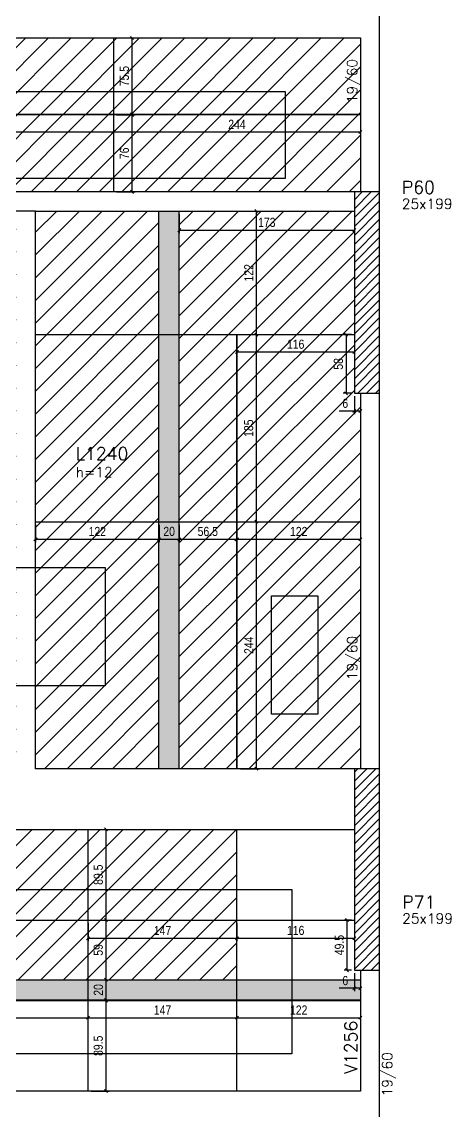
# Model space of a CAD drawing. Extents: x -3557 to 8661, y -614 to 3008.
# Drawn here: x 898 to 1322, y 101 to 1177 of the extents above; entities that cross this region are included whole.
import ezdxf

# ---------------------------------------------------------------- set-up
doc = ezdxf.new("R2010")
doc.units = 0
for name, color, linetype in [('242', 12, 'Continuous'), ('COTA', 241, 'Continuous'), ('F-LAJES-DIM', 2, 'Continuous'), ('F-LAJES-NOME', 4, 'Continuous'), ('F-PILARES-DIM', 172, 'Continuous'), ('F-PILARES-HACH', 174, 'Continuous'), ('F-PILARES-NOME', 170, 'Continuous'), ('F-PILARES-S', 170, 'Continuous'), ('F-VIGAS', 3, 'Continuous'), ('F-VIGAS-DIM', 2, 'Continuous'), ('F-VIGAS-NOME', 4, 'Continuous'), ('Painéis', 200, 'Continuous')]:
    doc.layers.add(name, color=color, linetype=linetype)
doc.layers.add('Hachura', color=251, linetype='Continuous', lineweight=9)
doc.styles.add('COTA TECNICA-50', font='techl___.ttf', dxfattribs={"height": 9})
doc.styles.add('MCP', font='romans.shx')
doc.dimstyles.new('COTA PAINEL-50', dxfattribs={"dimtxt": 9, "dimasz": 3, "dimexe": 3, "dimexo": 3, "dimgap": 3, "dimtad": 1, "dimdec": 1, "dimzin": 12, "dimdsep": 46, "dimtxsty": 'COTA TECNICA-50', "dimblk1": 'OBLIQUE', "dimblk2": 'OBLIQUE', "dimsah": 1, "dimcen": 0.9, "dimclrd": 4, "dimclre": 4, "dimclrt": 240, "dimadec": 1, "dimazin": 3, "dimtfac": 1, "dimtdec": 1, "dimtmove": 0, "dimatfit": 3, "dimfxl": 1, "dimtolj": 1, "dimtzin": 12, "dimarcsym": 0})
pattern_1 = [(45, (-2007.842, 515.9404), (-4.419417, 4.419417), [])]

# ---------------------------------------------------------------- blocks, each defined once
blk = doc.blocks.new('_Oblique')
at = {"color": 0, "linetype": 'ByBlock', "lineweight": -2}
blk.add_line((-0.5, -0.5), (0.5, 0.5), dxfattribs=at)
blk = doc.blocks.new('*D182')
at = {"layer": 'COTA', "color": 4, "lineweight": -2, "transparency": 16777216}
for p, q in [((744.7, 1082.4), (744.7, 1065.5)), ((988.7, 1082.4), (988.7, 1065.5)), ((744.7, 1068.5), (988.7, 1068.5))]:
    blk.add_line(p, q, dxfattribs=at)
at = {"layer": 'Defpoints', "color": 0, "transparency": 16777216}
for p in [(744.7, 1085.4), (988.7, 1085.4), (988.7, 1068.5)]:
    blk.add_point(p, dxfattribs=at)
at = {"layer": 'COTA', "color": 4, "lineweight": -2, "transparency": 16777216, "xscale": 3, "yscale": 3, "zscale": 3, "rotation": 180}
blk.add_blockref('_Oblique', (744.7, 1068.5), dxfattribs=at)
at = {"layer": 'COTA', "color": 4, "lineweight": -2, "transparency": 16777216, "xscale": 3, "yscale": 3, "zscale": 3}
blk.add_blockref('_Oblique', (988.7, 1068.5), dxfattribs=at)
at = {"layer": 'COTA', "color": 240, "transparency": 16777216, "insert": (866.7, 1076.1), "char_height": 9, "attachment_point": 5, "style": 'COTA TECNICA-50'}
blk.add_mtext('\\A1;244', dxfattribs=at)
blk = doc.blocks.new('*D183')
at = {"layer": 'COTA', "color": 4, "lineweight": -2, "transparency": 16777216}
for p, q in [((988.7, 1082.4), (988.7, 1065.5)), ((1232.7, 1082.4), (1232.7, 1065.5)), ((988.7, 1068.5), (1232.7, 1068.5))]:
    blk.add_line(p, q, dxfattribs=at)
at = {"layer": 'Defpoints', "color": 0, "transparency": 16777216}
for p in [(988.7, 1085.4), (1232.7, 1085.4), (1232.7, 1068.5)]:
    blk.add_point(p, dxfattribs=at)
at = {"layer": 'COTA', "color": 4, "lineweight": -2, "transparency": 16777216, "xscale": 3, "yscale": 3, "zscale": 3, "rotation": 180}
blk.add_blockref('_Oblique', (988.7, 1068.5), dxfattribs=at)
at = {"layer": 'COTA', "color": 4, "lineweight": -2, "transparency": 16777216, "xscale": 3, "yscale": 3, "zscale": 3}
blk.add_blockref('_Oblique', (1232.7, 1068.5), dxfattribs=at)
at = {"layer": 'COTA', "color": 240, "transparency": 16777216, "insert": (1110.7, 1076.1), "char_height": 9, "attachment_point": 5, "style": 'COTA TECNICA-50'}
blk.add_mtext('\\A1;244', dxfattribs=at)
blk = doc.blocks.new('*D184')
at = {"layer": 'COTA', "color": 4, "lineweight": -2, "transparency": 16777216}
for p, q in [((991.7, 1085.4), (1010.1, 1085.4)), ((1007.1, 1009.4), (1007.1, 1085.4)), ((991.7, 1009.4), (1010.1, 1009.4))]:
    blk.add_line(p, q, dxfattribs=at)
at = {"layer": 'Defpoints', "color": 0, "transparency": 16777216}
for p in [(988.7, 1085.4), (1007.1, 1085.4), (988.7, 1009.4)]:
    blk.add_point(p, dxfattribs=at)
at = {"layer": 'COTA', "color": 4, "lineweight": -2, "transparency": 16777216, "xscale": 3, "yscale": 3, "zscale": 3}
for p, rotation in [((1007.1, 1085.4), 90), ((1007.1, 1009.4), 270)]:
    blk.add_blockref('_Oblique', p, dxfattribs=dict(at, rotation=rotation))
at = {"layer": 'COTA', "color": 240, "transparency": 16777216, "insert": (999.5, 1047.4), "char_height": 9, "attachment_point": 5, "rotation": 90, "style": 'COTA TECNICA-50'}
blk.add_mtext('\\A1;76', dxfattribs=at)
blk = doc.blocks.new('*D185')
at = {"layer": 'COTA', "color": 4, "lineweight": -2, "transparency": 16777216}
for p, q in [((991.7, 1161.4), (1010.1, 1161.4)), ((1007.1, 1085.9), (1007.1, 1161.4)), ((991.7, 1085.9), (1010.1, 1085.9))]:
    blk.add_line(p, q, dxfattribs=at)
at = {"layer": 'Defpoints', "color": 0, "transparency": 16777216}
for p in [(988.7, 1161.4), (1007.1, 1161.4), (988.7, 1085.9)]:
    blk.add_point(p, dxfattribs=at)
at = {"layer": 'COTA', "color": 4, "lineweight": -2, "transparency": 16777216, "xscale": 3, "yscale": 3, "zscale": 3}
for p, rotation in [((1007.1, 1161.4), 90), ((1007.1, 1085.9), 270)]:
    blk.add_blockref('_Oblique', p, dxfattribs=dict(at, rotation=rotation))
at = {"layer": 'COTA', "color": 240, "transparency": 16777216, "insert": (999.5, 1123.7), "char_height": 9, "attachment_point": 5, "rotation": 90, "style": 'COTA TECNICA-50'}
blk.add_mtext('\\A1;75.5', dxfattribs=at)
blk = doc.blocks.new('*D211')
at = {"layer": 'COTA', "color": 4, "lineweight": -2, "transparency": 16777216}
for p, q in [((911.7, 680.4), (911.7, 663.2)), ((1033.7, 680.4), (1033.7, 663.2)), ((911.7, 666.2), (1033.7, 666.2))]:
    blk.add_line(p, q, dxfattribs=at)
at = {"layer": 'Defpoints', "color": 0, "transparency": 16777216}
for p in [(911.7, 683.4), (1033.7, 683.4), (1033.7, 666.2)]:
    blk.add_point(p, dxfattribs=at)
at = {"layer": 'COTA', "color": 4, "lineweight": -2, "transparency": 16777216, "xscale": 3, "yscale": 3, "zscale": 3, "rotation": 180}
blk.add_blockref('_Oblique', (911.7, 666.2), dxfattribs=at)
at = {"layer": 'COTA', "color": 4, "lineweight": -2, "transparency": 16777216, "xscale": 3, "yscale": 3, "zscale": 3}
blk.add_blockref('_Oblique', (1033.7, 666.2), dxfattribs=at)
at = {"layer": 'COTA', "color": 240, "transparency": 16777216, "insert": (972.7, 673.8), "char_height": 9, "attachment_point": 5, "style": 'COTA TECNICA-50'}
blk.add_mtext('\\A1;122', dxfattribs=at)
blk = doc.blocks.new('*D212')
at = {"layer": 'COTA', "color": 4, "lineweight": -2, "transparency": 16777216}
for p, q in [((1053.7, 680.4), (1053.7, 663.2)), ((1110.2, 680.4), (1110.2, 663.2)), ((1053.7, 666.2), (1110.2, 666.2))]:
    blk.add_line(p, q, dxfattribs=at)
at = {"layer": 'Defpoints', "color": 0, "transparency": 16777216}
for p in [(1053.7, 683.4), (1110.2, 683.4), (1110.2, 666.2)]:
    blk.add_point(p, dxfattribs=at)
at = {"layer": 'COTA', "color": 4, "lineweight": -2, "transparency": 16777216, "xscale": 3, "yscale": 3, "zscale": 3, "rotation": 180}
blk.add_blockref('_Oblique', (1053.7, 666.2), dxfattribs=at)
at = {"layer": 'COTA', "color": 4, "lineweight": -2, "transparency": 16777216, "xscale": 3, "yscale": 3, "zscale": 3}
blk.add_blockref('_Oblique', (1110.2, 666.2), dxfattribs=at)
at = {"layer": 'COTA', "color": 240, "transparency": 16777216, "insert": (1081.9, 673.8), "char_height": 9, "attachment_point": 5, "style": 'COTA TECNICA-50'}
blk.add_mtext('\\A1;56.5', dxfattribs=at)
blk = doc.blocks.new('*D213')
at = {"layer": 'COTA', "color": 4, "lineweight": -2, "transparency": 16777216}
for p, q in [((1110.7, 865.4), (1110.7, 848.2)), ((1226.7, 865.4), (1226.7, 848.2)), ((1110.7, 851.2), (1226.7, 851.2))]:
    blk.add_line(p, q, dxfattribs=at)
at = {"layer": 'Defpoints', "color": 0, "transparency": 16777216}
for p in [(1110.7, 868.4), (1226.7, 868.4), (1226.7, 851.2)]:
    blk.add_point(p, dxfattribs=at)
at = {"layer": 'COTA', "color": 4, "lineweight": -2, "transparency": 16777216, "xscale": 3, "yscale": 3, "zscale": 3, "rotation": 180}
blk.add_blockref('_Oblique', (1110.7, 851.2), dxfattribs=at)
at = {"layer": 'COTA', "color": 4, "lineweight": -2, "transparency": 16777216, "xscale": 3, "yscale": 3, "zscale": 3}
blk.add_blockref('_Oblique', (1226.7, 851.2), dxfattribs=at)
at = {"layer": 'COTA', "color": 240, "transparency": 16777216, "insert": (1168.7, 858.8), "char_height": 9, "attachment_point": 5, "style": 'COTA TECNICA-50'}
blk.add_mtext('\\A1;116', dxfattribs=at)
blk = doc.blocks.new('*D214')
at = {"layer": 'COTA', "color": 4, "lineweight": -2, "transparency": 16777216}
for p, q in [((1033.7, 680.4), (1033.7, 663.2)), ((1053.7, 680.4), (1053.7, 663.2)), ((1033.7, 666.2), (1053.7, 666.2))]:
    blk.add_line(p, q, dxfattribs=at)
at = {"layer": 'Defpoints', "color": 0, "transparency": 16777216}
for p in [(1033.7, 683.4), (1053.7, 683.4), (1053.7, 666.2)]:
    blk.add_point(p, dxfattribs=at)
at = {"layer": 'COTA', "color": 4, "lineweight": -2, "transparency": 16777216, "xscale": 3, "yscale": 3, "zscale": 3, "rotation": 180}
blk.add_blockref('_Oblique', (1033.7, 666.2), dxfattribs=at)
at = {"layer": 'COTA', "color": 4, "lineweight": -2, "transparency": 16777216, "xscale": 3, "yscale": 3, "zscale": 3}
blk.add_blockref('_Oblique', (1053.7, 666.2), dxfattribs=at)
at = {"layer": 'COTA', "color": 240, "transparency": 16777216, "insert": (1043.7, 673.8), "char_height": 9, "attachment_point": 5, "style": 'COTA TECNICA-50'}
blk.add_mtext('\\A1;20', dxfattribs=at)
blk = doc.blocks.new('*D215')
at = {"layer": 'COTA', "color": 4, "lineweight": -2, "transparency": 16777216}
for p, q in [((1053.7, 987.4), (1053.7, 968.5)), ((1226.7, 987.4), (1226.7, 968.5)), ((1053.7, 971.5), (1226.7, 971.5))]:
    blk.add_line(p, q, dxfattribs=at)
at = {"layer": 'Defpoints', "color": 0, "transparency": 16777216}
for p in [(1053.7, 990.4), (1226.7, 990.4), (1226.7, 971.5)]:
    blk.add_point(p, dxfattribs=at)
at = {"layer": 'COTA', "color": 4, "lineweight": -2, "transparency": 16777216, "xscale": 3, "yscale": 3, "zscale": 3, "rotation": 180}
blk.add_blockref('_Oblique', (1053.7, 971.5), dxfattribs=at)
at = {"layer": 'COTA', "color": 4, "lineweight": -2, "transparency": 16777216, "xscale": 3, "yscale": 3, "zscale": 3}
blk.add_blockref('_Oblique', (1226.7, 971.5), dxfattribs=at)
at = {"layer": 'COTA', "color": 240, "transparency": 16777216, "insert": (1140.2, 979.2), "char_height": 9, "attachment_point": 5, "style": 'COTA TECNICA-50'}
blk.add_mtext('\\A1;173', dxfattribs=at)
blk = doc.blocks.new('*D216')
at = {"layer": 'COTA', "color": 4, "lineweight": -2, "transparency": 16777216}
for p, q in [((1114.2, 683.4), (1132.9, 683.4)), ((1129.9, 439.4), (1129.9, 683.4)), ((1114.2, 439.4), (1132.9, 439.4))]:
    blk.add_line(p, q, dxfattribs=at)
at = {"layer": 'Defpoints', "color": 0, "transparency": 16777216}
for p in [(1111.2, 683.4), (1129.9, 683.4), (1111.2, 439.4)]:
    blk.add_point(p, dxfattribs=at)
at = {"layer": 'COTA', "color": 4, "lineweight": -2, "transparency": 16777216, "xscale": 3, "yscale": 3, "zscale": 3}
for p, rotation in [((1129.9, 683.4), 90), ((1129.9, 439.4), 270)]:
    blk.add_blockref('_Oblique', p, dxfattribs=dict(at, rotation=rotation))
at = {"layer": 'COTA', "color": 240, "transparency": 16777216, "insert": (1122.4, 561.4), "char_height": 9, "attachment_point": 5, "rotation": 90, "style": 'COTA TECNICA-50'}
blk.add_mtext('\\A1;244', dxfattribs=at)
blk = doc.blocks.new('*D217')
at = {"layer": 'COTA', "color": 4, "lineweight": -2, "transparency": 16777216}
for p, q in [((1129.9, 683.4), (1129.9, 868.4)), ((1131.5, 868.4), (1132.9, 868.4)), ((1114.2, 683.4), (1132.9, 683.4))]:
    blk.add_line(p, q, dxfattribs=at)
at = {"layer": 'Defpoints', "color": 0, "transparency": 16777216}
for p in [(1128.5, 868.4), (1129.9, 868.4), (1111.2, 683.4)]:
    blk.add_point(p, dxfattribs=at)
at = {"layer": 'COTA', "color": 4, "lineweight": -2, "transparency": 16777216, "xscale": 3, "yscale": 3, "zscale": 3}
for p, rotation in [((1129.9, 868.4), 90), ((1129.9, 683.4), 270)]:
    blk.add_blockref('_Oblique', p, dxfattribs=dict(at, rotation=rotation))
at = {"layer": 'COTA', "color": 240, "transparency": 16777216, "insert": (1122.3, 775.9), "char_height": 9, "attachment_point": 5, "rotation": 90, "style": 'COTA TECNICA-50'}
blk.add_mtext('\\A1;185', dxfattribs=at)
blk = doc.blocks.new('*D218')
at = {"layer": 'COTA', "color": 4, "lineweight": -2, "transparency": 16777216}
for p, q in [((1129.9, 868.4), (1129.9, 990.4)), ((1131.5, 990.4), (1132.9, 990.4)), ((1131.5, 868.4), (1132.9, 868.4))]:
    blk.add_line(p, q, dxfattribs=at)
at = {"layer": 'Defpoints', "color": 0, "transparency": 16777216}
for p in [(1128.5, 990.4), (1129.9, 990.4), (1128.5, 868.4)]:
    blk.add_point(p, dxfattribs=at)
at = {"layer": 'COTA', "color": 4, "lineweight": -2, "transparency": 16777216, "xscale": 3, "yscale": 3, "zscale": 3}
for p, rotation in [((1129.9, 990.4), 90), ((1129.9, 868.4), 270)]:
    blk.add_blockref('_Oblique', p, dxfattribs=dict(at, rotation=rotation))
at = {"layer": 'COTA', "color": 240, "transparency": 16777216, "insert": (1122.4, 929.4), "char_height": 9, "attachment_point": 5, "rotation": 90, "style": 'COTA TECNICA-50'}
blk.add_mtext('\\A1;122', dxfattribs=at)
blk = doc.blocks.new('*D219')
at = {"layer": 'COTA', "color": 4, "lineweight": -2, "transparency": 16777216}
for p, q in [((1223.7, 868.4), (1215.5, 868.4)), ((1218.5, 868.4), (1218.5, 810.4)), ((1223.7, 810.4), (1215.5, 810.4))]:
    blk.add_line(p, q, dxfattribs=at)
at = {"layer": 'Defpoints', "color": 0, "transparency": 16777216}
for p in [(1226.7, 868.4), (1218.5, 810.4), (1226.7, 810.4)]:
    blk.add_point(p, dxfattribs=at)
at = {"layer": 'COTA', "color": 4, "lineweight": -2, "transparency": 16777216, "xscale": 3, "yscale": 3, "zscale": 3}
for p, rotation in [((1218.5, 868.4), 90), ((1218.5, 810.4), 270)]:
    blk.add_blockref('_Oblique', p, dxfattribs=dict(at, rotation=rotation))
at = {"layer": 'COTA', "color": 240, "transparency": 16777216, "insert": (1210.9, 839.4), "char_height": 9, "attachment_point": 5, "rotation": 90, "style": 'COTA TECNICA-50'}
blk.add_mtext('\\A1;58', dxfattribs=at)
blk = doc.blocks.new('*D220')
at = {"layer": 'COTA', "color": 4, "lineweight": -2, "transparency": 16777216}
for p, q in [((1226.7, 807.4), (1226.7, 789.8)), ((1232.7, 807.4), (1232.7, 789.8)), ((1226.7, 792.8), (1211.7, 792.8)), ((1232.7, 792.8), (1226.7, 792.8))]:
    blk.add_line(p, q, dxfattribs=at)
at = {"layer": 'Defpoints', "color": 0, "transparency": 16777216}
for p in [(1226.7, 810.4), (1232.7, 810.4), (1226.7, 792.8)]:
    blk.add_point(p, dxfattribs=at)
at = {"layer": 'COTA', "color": 4, "lineweight": -2, "transparency": 16777216, "xscale": 3, "yscale": 3, "zscale": 3, "rotation": 180}
blk.add_blockref('_Oblique', (1226.7, 792.8), dxfattribs=at)
at = {"layer": 'COTA', "color": 4, "lineweight": -2, "transparency": 16777216, "xscale": 3, "yscale": 3, "zscale": 3}
blk.add_blockref('_Oblique', (1232.7, 792.8), dxfattribs=at)
at = {"layer": 'COTA', "color": 240, "transparency": 16777216, "insert": (1217.7, 800.4), "char_height": 9, "attachment_point": 5, "style": 'COTA TECNICA-50'}
blk.add_mtext('\\A1;6', dxfattribs=at)
blk = doc.blocks.new('*D221')
at = {"layer": 'COTA', "color": 4, "lineweight": -2, "transparency": 16777216}
for p, q in [((1110.7, 680.4), (1110.7, 663.2)), ((1232.7, 680.4), (1232.7, 663.2)), ((1110.7, 666.2), (1232.7, 666.2))]:
    blk.add_line(p, q, dxfattribs=at)
at = {"layer": 'Defpoints', "color": 0, "transparency": 16777216}
for p in [(1110.7, 683.4), (1232.7, 683.4), (1232.7, 666.2)]:
    blk.add_point(p, dxfattribs=at)
at = {"layer": 'COTA', "color": 4, "lineweight": -2, "transparency": 16777216, "xscale": 3, "yscale": 3, "zscale": 3, "rotation": 180}
blk.add_blockref('_Oblique', (1110.7, 666.2), dxfattribs=at)
at = {"layer": 'COTA', "color": 4, "lineweight": -2, "transparency": 16777216, "xscale": 3, "yscale": 3, "zscale": 3}
blk.add_blockref('_Oblique', (1232.7, 666.2), dxfattribs=at)
at = {"layer": 'COTA', "color": 240, "transparency": 16777216, "insert": (1171.7, 673.8), "char_height": 9, "attachment_point": 5, "style": 'COTA TECNICA-50'}
blk.add_mtext('\\A1;122', dxfattribs=at)
blk = doc.blocks.new('*D350')
at = {"layer": 'COTA', "color": 4, "lineweight": -2, "transparency": 16777216}
for p, q in [((966.7, 210.4), (984.4, 210.4)), ((981.4, 120.9), (981.4, 210.4)), ((966.7, 120.9), (984.4, 120.9))]:
    blk.add_line(p, q, dxfattribs=at)
at = {"layer": 'Defpoints', "color": 0, "transparency": 16777216}
for p in [(963.7, 210.4), (981.4, 210.4), (963.7, 120.9)]:
    blk.add_point(p, dxfattribs=at)
at = {"layer": 'COTA', "color": 4, "lineweight": -2, "transparency": 16777216, "xscale": 3, "yscale": 3, "zscale": 3}
for p, rotation in [((981.4, 210.4), 90), ((981.4, 120.9), 270)]:
    blk.add_blockref('_Oblique', p, dxfattribs=dict(at, rotation=rotation))
at = {"layer": 'COTA', "color": 240, "transparency": 16777216, "insert": (973.7, 165.7), "char_height": 9, "attachment_point": 5, "rotation": 90, "style": 'COTA TECNICA-50'}
blk.add_mtext('\\A1;89.5', dxfattribs=at)
blk = doc.blocks.new('*D351')
at = {"layer": 'COTA', "color": 4, "lineweight": -2, "transparency": 16777216}
for p, q in [((966.7, 230.9), (984.4, 230.9)), ((981.4, 210.9), (981.4, 230.9)), ((966.7, 210.9), (984.4, 210.9))]:
    blk.add_line(p, q, dxfattribs=at)
at = {"layer": 'Defpoints', "color": 0, "transparency": 16777216}
for p in [(963.7, 230.9), (981.4, 230.9), (963.7, 210.9)]:
    blk.add_point(p, dxfattribs=at)
at = {"layer": 'COTA', "color": 4, "lineweight": -2, "transparency": 16777216, "xscale": 3, "yscale": 3, "zscale": 3}
for p, rotation in [((981.4, 230.9), 90), ((981.4, 210.9), 270)]:
    blk.add_blockref('_Oblique', p, dxfattribs=dict(at, rotation=rotation))
at = {"layer": 'COTA', "color": 240, "transparency": 16777216, "insert": (973.8, 220.9), "char_height": 9, "attachment_point": 5, "rotation": 90, "style": 'COTA TECNICA-50'}
blk.add_mtext('\\A1;20', dxfattribs=at)
blk = doc.blocks.new('*D352')
at = {"layer": 'COTA', "color": 4, "lineweight": -2, "transparency": 16777216}
for p, q in [((966.7, 289.9), (984.4, 289.9)), ((981.4, 230.9), (981.4, 289.9)), ((966.7, 230.9), (984.4, 230.9))]:
    blk.add_line(p, q, dxfattribs=at)
at = {"layer": 'Defpoints', "color": 0, "transparency": 16777216}
for p in [(963.7, 289.9), (981.4, 289.9), (963.7, 230.9)]:
    blk.add_point(p, dxfattribs=at)
at = {"layer": 'COTA', "color": 4, "lineweight": -2, "transparency": 16777216, "xscale": 3, "yscale": 3, "zscale": 3}
for p, rotation in [((981.4, 289.9), 90), ((981.4, 230.9), 270)]:
    blk.add_blockref('_Oblique', p, dxfattribs=dict(at, rotation=rotation))
at = {"layer": 'COTA', "color": 240, "transparency": 16777216, "insert": (973.7, 260.4), "char_height": 9, "attachment_point": 5, "rotation": 90, "style": 'COTA TECNICA-50'}
blk.add_mtext('\\A1;59', dxfattribs=at)
blk = doc.blocks.new('*D353')
at = {"layer": 'COTA', "color": 4, "lineweight": -2, "transparency": 16777216}
for p, q in [((966.7, 379.4), (984.4, 379.4)), ((981.4, 289.9), (981.4, 379.4)), ((966.7, 289.9), (984.4, 289.9))]:
    blk.add_line(p, q, dxfattribs=at)
at = {"layer": 'Defpoints', "color": 0, "transparency": 16777216}
for p in [(963.7, 379.4), (981.4, 379.4), (963.7, 289.9)]:
    blk.add_point(p, dxfattribs=at)
at = {"layer": 'COTA', "color": 4, "lineweight": -2, "transparency": 16777216, "xscale": 3, "yscale": 3, "zscale": 3}
for p, rotation in [((981.4, 379.4), 90), ((981.4, 289.9), 270)]:
    blk.add_blockref('_Oblique', p, dxfattribs=dict(at, rotation=rotation))
at = {"layer": 'COTA', "color": 240, "transparency": 16777216, "insert": (973.7, 334.7), "char_height": 9, "attachment_point": 5, "rotation": 90, "style": 'COTA TECNICA-50'}
blk.add_mtext('\\A1;89.5', dxfattribs=at)
blk = doc.blocks.new('*D354')
at = {"layer": 'COTA', "color": 4, "lineweight": -2, "transparency": 16777216}
for p, q in [((963.7, 286.9), (963.7, 269)), ((1110.7, 286.9), (1110.7, 269)), ((963.7, 272), (1110.7, 272))]:
    blk.add_line(p, q, dxfattribs=at)
at = {"layer": 'Defpoints', "color": 0, "transparency": 16777216}
for p in [(963.7, 289.9), (1110.7, 289.9), (1110.7, 272)]:
    blk.add_point(p, dxfattribs=at)
at = {"layer": 'COTA', "color": 4, "lineweight": -2, "transparency": 16777216, "xscale": 3, "yscale": 3, "zscale": 3, "rotation": 180}
blk.add_blockref('_Oblique', (963.7, 272), dxfattribs=at)
at = {"layer": 'COTA', "color": 4, "lineweight": -2, "transparency": 16777216, "xscale": 3, "yscale": 3, "zscale": 3}
blk.add_blockref('_Oblique', (1110.7, 272), dxfattribs=at)
at = {"layer": 'COTA', "color": 240, "transparency": 16777216, "insert": (1037.2, 279.5), "char_height": 9, "attachment_point": 5, "style": 'COTA TECNICA-50'}
blk.add_mtext('\\A1;147', dxfattribs=at)
blk = doc.blocks.new('*D355')
at = {"layer": 'COTA', "color": 4, "lineweight": -2, "transparency": 16777216}
for p, q in [((1110.7, 286.9), (1110.7, 269)), ((1226.7, 286.9), (1226.7, 269)), ((1110.7, 272), (1226.7, 272))]:
    blk.add_line(p, q, dxfattribs=at)
at = {"layer": 'Defpoints', "color": 0, "transparency": 16777216}
for p in [(1110.7, 289.9), (1226.7, 289.9), (1226.7, 272)]:
    blk.add_point(p, dxfattribs=at)
at = {"layer": 'COTA', "color": 4, "lineweight": -2, "transparency": 16777216, "xscale": 3, "yscale": 3, "zscale": 3, "rotation": 180}
blk.add_blockref('_Oblique', (1110.7, 272), dxfattribs=at)
at = {"layer": 'COTA', "color": 4, "lineweight": -2, "transparency": 16777216, "xscale": 3, "yscale": 3, "zscale": 3}
blk.add_blockref('_Oblique', (1226.7, 272), dxfattribs=at)
at = {"layer": 'COTA', "color": 240, "transparency": 16777216, "insert": (1168.7, 279.6), "char_height": 9, "attachment_point": 5, "style": 'COTA TECNICA-50'}
blk.add_mtext('\\A1;116', dxfattribs=at)
blk = doc.blocks.new('*D358')
at = {"layer": 'COTA', "color": 4, "lineweight": -2, "transparency": 16777216}
blk.add_line((719.7, 193.4), (963.7, 193.4), dxfattribs=at)
at = {"layer": 'Defpoints', "color": 0, "transparency": 16777216}
for p in [(719.7, 193.4), (963.7, 193.4), (963.7, 193.4)]:
    blk.add_point(p, dxfattribs=at)
at = {"layer": 'COTA', "color": 4, "lineweight": -2, "transparency": 16777216, "xscale": 3, "yscale": 3, "zscale": 3, "rotation": 180}
blk.add_blockref('_Oblique', (719.7, 193.4), dxfattribs=at)
at = {"layer": 'COTA', "color": 4, "lineweight": -2, "transparency": 16777216, "xscale": 3, "yscale": 3, "zscale": 3}
blk.add_blockref('_Oblique', (963.7, 193.4), dxfattribs=at)
at = {"layer": 'COTA', "color": 240, "transparency": 16777216, "insert": (841.7, 201), "char_height": 9, "attachment_point": 5, "style": 'COTA TECNICA-50'}
blk.add_mtext('\\A1;244', dxfattribs=at)
blk = doc.blocks.new('*D359')
at = {"layer": 'COTA', "color": 4, "lineweight": -2, "transparency": 16777216}
blk.add_line((963.7, 193.4), (1110.7, 193.4), dxfattribs=at)
at = {"layer": 'Defpoints', "color": 0, "transparency": 16777216}
for p in [(963.7, 193.4), (1110.7, 193.4), (1110.7, 193.4)]:
    blk.add_point(p, dxfattribs=at)
at = {"layer": 'COTA', "color": 4, "lineweight": -2, "transparency": 16777216, "xscale": 3, "yscale": 3, "zscale": 3, "rotation": 180}
blk.add_blockref('_Oblique', (963.7, 193.4), dxfattribs=at)
at = {"layer": 'COTA', "color": 4, "lineweight": -2, "transparency": 16777216, "xscale": 3, "yscale": 3, "zscale": 3}
blk.add_blockref('_Oblique', (1110.7, 193.4), dxfattribs=at)
at = {"layer": 'COTA', "color": 240, "transparency": 16777216, "insert": (1037.2, 201), "char_height": 9, "attachment_point": 5, "style": 'COTA TECNICA-50'}
blk.add_mtext('\\A1;147', dxfattribs=at)
blk = doc.blocks.new('*D360')
at = {"layer": 'COTA', "color": 4, "lineweight": -2, "transparency": 16777216}
blk.add_line((1110.7, 193.4), (1232.7, 193.4), dxfattribs=at)
at = {"layer": 'Defpoints', "color": 0, "transparency": 16777216}
for p in [(1110.7, 193.4), (1232.7, 193.4), (1232.7, 193.4)]:
    blk.add_point(p, dxfattribs=at)
at = {"layer": 'COTA', "color": 4, "lineweight": -2, "transparency": 16777216, "xscale": 3, "yscale": 3, "zscale": 3, "rotation": 180}
blk.add_blockref('_Oblique', (1110.7, 193.4), dxfattribs=at)
at = {"layer": 'COTA', "color": 4, "lineweight": -2, "transparency": 16777216, "xscale": 3, "yscale": 3, "zscale": 3}
blk.add_blockref('_Oblique', (1232.7, 193.4), dxfattribs=at)
at = {"layer": 'COTA', "color": 240, "transparency": 16777216, "insert": (1171.7, 201), "char_height": 9, "attachment_point": 5, "style": 'COTA TECNICA-50'}
blk.add_mtext('\\A1;122', dxfattribs=at)
blk = doc.blocks.new('*D361')
at = {"layer": 'COTA', "color": 4, "lineweight": -2, "transparency": 16777216}
for p, q in [((1223.7, 289.9), (1216.5, 289.9)), ((1219.5, 240.4), (1219.5, 289.9)), ((1223.7, 240.4), (1216.5, 240.4))]:
    blk.add_line(p, q, dxfattribs=at)
at = {"layer": 'Defpoints', "color": 0, "transparency": 16777216}
for p in [(1219.5, 289.9), (1226.7, 289.9), (1226.7, 240.4)]:
    blk.add_point(p, dxfattribs=at)
at = {"layer": 'COTA', "color": 4, "lineweight": -2, "transparency": 16777216, "xscale": 3, "yscale": 3, "zscale": 3}
for p, rotation in [((1219.5, 289.9), 90), ((1219.5, 240.4), 270)]:
    blk.add_blockref('_Oblique', p, dxfattribs=dict(at, rotation=rotation))
at = {"layer": 'COTA', "color": 240, "transparency": 16777216, "insert": (1211.9, 265.2), "char_height": 9, "attachment_point": 5, "rotation": 90, "style": 'COTA TECNICA-50'}
blk.add_mtext('\\A1;49.5', dxfattribs=at)
blk = doc.blocks.new('*D362')
at = {"layer": 'COTA', "color": 4, "lineweight": -2, "transparency": 16777216}
for p, q in [((1226.7, 237.4), (1226.7, 219.6)), ((1232.7, 237.4), (1232.7, 219.6)), ((1226.7, 222.6), (1211.7, 222.6)), ((1232.7, 222.6), (1226.7, 222.6))]:
    blk.add_line(p, q, dxfattribs=at)
at = {"layer": 'Defpoints', "color": 0, "transparency": 16777216}
for p in [(1226.7, 240.4), (1232.7, 240.4), (1226.7, 222.6)]:
    blk.add_point(p, dxfattribs=at)
at = {"layer": 'COTA', "color": 4, "lineweight": -2, "transparency": 16777216, "xscale": 3, "yscale": 3, "zscale": 3, "rotation": 180}
blk.add_blockref('_Oblique', (1226.7, 222.6), dxfattribs=at)
at = {"layer": 'COTA', "color": 4, "lineweight": -2, "transparency": 16777216, "xscale": 3, "yscale": 3, "zscale": 3}
blk.add_blockref('_Oblique', (1232.7, 222.6), dxfattribs=at)
at = {"layer": 'COTA', "color": 240, "transparency": 16777216, "insert": (1217.7, 230.1), "char_height": 9, "attachment_point": 5, "style": 'COTA TECNICA-50'}
blk.add_mtext('\\A1;6', dxfattribs=at)

msp = doc.modelspace()

# ---------------------------------------------------------------- hatches: boundary and pattern name
at = {"layer": 'F-PILARES-HACH', "linetype": 'Continuous'}
h = msp.add_hatch(dxfattribs=at)
h.set_pattern_fill('ANSI31', color=256, scale=50, style=0)
h.set_pattern_definition(pattern_1)
h.paths.add_polyline_path([(1226.66, 810.44), (1251.66, 810.44), (1251.66, 1009.44), (1226.66, 1009.44)], flags=16)
h = msp.add_hatch(dxfattribs=at)
h.set_pattern_fill('ANSI31', color=256, scale=50, style=0)
h.set_pattern_definition(pattern_1)
h.paths.add_polyline_path([(1226.66, 240.44), (1251.66, 240.44), (1251.66, 439.44), (1226.66, 439.44)], flags=16)
at = {"layer": 'Hachura', "linetype": 'ByBlock'}
h = msp.add_hatch(dxfattribs=at)
h.set_pattern_fill('ANSI31', color=256, scale=5)
h.set_pattern_definition([(45, (-5954.732, 6.996), (-11.22532, 11.22532), [])])
h.paths.add_polyline_path([(-712.84, 1161.44), (-712.84, 1085.94), (-548.34, 1085.94), (-548.34, 1161.44)])
h.paths.add_polyline_path([(-712.84, 1085.44), (-712.84, 1009.44), (-548.34, 1009.44), (-548.34, 1085.44)])
h.paths.add_polyline_path([(-548.34, 1085.44), (-548.34, 1009.44), (-512.84, 1009.44), (-493.84, 1009.44), (-401.34, 1009.44), (-401.34, 1085.44)])
h.paths.add_polyline_path([(-548.34, 1161.44), (-548.34, 1085.94), (-401.34, 1085.94), (-401.34, 1161.44)])
h.paths.add_polyline_path([(-401.34, 1161.44), (-401.34, 1085.94), (-157.34, 1085.94), (-157.34, 1161.44), (-175.84, 1161.44)])
h.paths.add_polyline_path([(-401.34, 1085.44), (-401.34, 1009.44), (-284.34, 1009.44), (-157.34, 1009.44), (-157.34, 1085.44)])
h.paths.add_polyline_path([(-157.34, 1085.44), (-157.34, 1009.44), (-74.84, 1009.44), (-55.84, 1009.44), (86.66, 1009.44), (86.66, 1085.44)])
h.paths.add_polyline_path([(86.66, 1085.94), (86.66, 1161.44), (62.16, 1161.44), (-157.34, 1161.44), (-157.34, 1085.94)])
h.paths.add_polyline_path([(86.66, 1161.44), (86.66, 1085.94), (330.66, 1085.94), (330.66, 1161.44)])
h.paths.add_polyline_path([(330.66, 1009.44), (330.66, 1085.44), (86.66, 1085.44), (86.66, 1009.44), (206.66, 1009.44), (231.66, 1009.44)])
h.paths.add_polyline_path([(330.66, 1085.44), (330.66, 1009.44), (562.16, 1009.44), (574.66, 1009.44), (574.66, 1085.44)])
h.paths.add_polyline_path([(574.66, 1085.94), (574.66, 1161.44), (549.66, 1161.44), (330.66, 1161.44), (330.66, 1085.94)])
h.paths.add_polyline_path([(574.66, 1161.44), (574.66, 1085.94), (744.66, 1085.94), (744.66, 1161.44)])
h.paths.add_polyline_path([(744.66, 1009.44), (744.66, 1085.44), (574.66, 1085.44), (574.66, 1009.44)])
h.paths.add_polyline_path([(744.66, 1085.44), (744.66, 1009.44), (902.16, 1009.44), (988.66, 1009.44), (988.66, 1085.44)])
h.paths.add_polyline_path([(988.66, 1085.94), (988.66, 1161.44), (744.66, 1161.44), (744.66, 1085.94)])
h.paths.add_polyline_path([(1232.66, 1085.94), (1232.66, 1161.44), (988.66, 1161.44), (988.66, 1085.94)])
h.paths.add_polyline_path([(988.66, 1085.44), (988.66, 1009.44), (1226.66, 1009.44), (1232.66, 1009.44), (1232.66, 1085.44)])
h = msp.add_hatch(dxfattribs=at)
h.set_pattern_fill('ANSI31', color=256, scale=5)
h.set_pattern_definition([(45, (-6159.39, -39.917), (-11.22532, 11.22532), [])])
h.paths.add_polyline_path([(353.66, 868.44), (353.66, 990.44), (231.66, 990.44), (231.66, 868.44)])
h.paths.add_polyline_path([(376.66, 868.44), (552.66, 868.44), (552.66, 990.44), (376.66, 990.44)])
h.paths.add_polyline_path([(430.66, 683.44), (552.66, 683.44), (552.66, 868.44), (430.66, 868.44)])
h.paths.add_polyline_path([(430.16, 868.44), (376.66, 868.44), (376.66, 683.44), (430.16, 683.44)])
h.paths.add_polyline_path([(353.66, 868.44), (231.66, 868.44), (231.66, 810.44), (231.66, 780.94), (231.66, 683.44), (353.66, 683.44)])
h.paths.add_polyline_path([(353.66, 683.44), (231.66, 683.44), (231.66, 650.94), (231.66, 491.94), (231.66, 439.44), (353.66, 439.44)])
h.paths.add_polyline_path([(430.16, 683.44), (376.66, 683.44), (376.66, 439.44), (430.16, 439.44)])
h.paths.add_polyline_path([(430.66, 439.44), (552.66, 439.44), (552.66, 683.44), (430.66, 683.44)])
h.paths.add_polyline_path([(693.66, 683.44), (571.66, 683.44), (571.66, 439.44), (693.66, 439.44)])
h.paths.add_polyline_path([(693.66, 868.44), (571.66, 868.44), (571.66, 683.44), (693.66, 683.44)])
h.paths.add_polyline_path([(693.66, 868.44), (693.66, 990.44), (571.66, 990.44), (571.66, 868.44)])
h.paths.add_polyline_path([(716.66, 868.44), (892.66, 868.44), (892.66, 990.44), (716.66, 990.44)])
h.paths.add_polyline_path([(892.66, 868.44), (770.66, 868.44), (770.66, 683.44), (892.66, 683.44)])
h.paths.add_polyline_path([(770.16, 868.44), (716.66, 868.44), (716.66, 683.44), (770.16, 683.44)])
h.paths.add_polyline_path([(770.16, 683.44), (716.66, 683.44), (716.66, 439.44), (770.16, 439.44)])
h.paths.add_polyline_path([(892.66, 683.44), (770.66, 683.44), (770.66, 439.44), (892.66, 439.44)])
h.paths.add_polyline_path([(911.66, 439.44), (1033.66, 439.44), (1033.66, 683.44), (911.66, 683.44)])
h.paths.add_polyline_path([(1033.66, 868.44), (911.66, 868.44), (911.66, 683.44), (1033.66, 683.44)])
h.paths.add_polyline_path([(1033.66, 868.44), (1033.66, 990.44), (911.66, 990.44), (911.66, 868.44)])
h.paths.add_polyline_path([(1053.66, 868.44), (1226.66, 868.44), (1226.66, 990.44), (1053.66, 990.44)])
h.paths.add_polyline_path([(1053.66, 683.44), (1110.16, 683.44), (1110.16, 868.44), (1053.66, 868.44)])
h.paths.add_polyline_path([(1110.66, 683.44), (1232.66, 683.44), (1232.66, 810.44), (1226.66, 810.44), (1226.66, 868.44), (1110.66, 868.44)])
h.paths.add_polyline_path([(1232.66, 683.44), (1110.66, 683.44), (1110.66, 439.44), (1226.66, 439.44), (1232.66, 439.44)])
h.paths.add_polyline_path([(1110.16, 683.44), (1053.66, 683.44), (1053.66, 439.44), (1110.16, 439.44)])
at = {"layer": 'Hachura'}
h = msp.add_hatch(color=256, dxfattribs=at)
h.dxf.hatch_style = 1
h.paths.add_polyline_path([(1053.66, 990.44), (1033.66, 990.44), (1033.66, 868.44), (1053.66, 868.44)])
h.paths.add_polyline_path([(1053.66, 868.44), (1033.66, 868.44), (1033.66, 683.44), (1053.66, 683.44)])
h.paths.add_polyline_path([(1053.66, 683.44), (1033.66, 683.44), (1033.66, 439.44), (1053.66, 439.44)])
at = {"layer": 'Hachura', "linetype": 'ByBlock'}
h = msp.add_hatch(dxfattribs=at)
h.set_pattern_fill('ANSI31', color=256, scale=5)
h.set_pattern_definition([(45, (-5980.992, -425.763), (-11.22532, 11.22532), [])])
h.paths.add_polyline_path([(963.66, 379.44), (963.66, 289.94), (1110.66, 289.94), (1110.66, 379.44)])
h.paths.add_polyline_path([(1110.66, 230.94), (1110.66, 289.94), (963.66, 289.94), (963.66, 230.94)])
h.paths.add_polyline_path([(963.66, 230.94), (963.66, 289.94), (719.66, 289.94), (719.66, 230.94)])
h.paths.add_polyline_path([(902.16, 379.44), (719.66, 379.44), (719.66, 289.94), (963.66, 289.94), (963.66, 379.44)])
h.paths.add_polyline_path([(475.66, 379.44), (475.66, 289.94), (719.66, 289.94), (719.66, 379.44), (562.16, 379.44)])
h.paths.add_polyline_path([(719.66, 230.94), (719.66, 289.94), (475.66, 289.94), (475.66, 230.94)])
h.paths.add_polyline_path([(475.66, 230.94), (475.66, 289.94), (231.66, 289.94), (231.66, 230.94)])
h.paths.add_polyline_path([(475.66, 289.94), (475.66, 379.44), (231.66, 379.44), (231.66, 289.94)])
at = {"layer": 'Hachura'}
h = msp.add_hatch(color=256, dxfattribs=at)
h.dxf.hatch_style = 1
h.paths.add_polyline_path([(475.66, 210.94), (475.66, 230.94), (231.66, 230.94), (231.66, 210.94)])
h.paths.add_polyline_path([(719.66, 210.94), (719.66, 230.94), (475.66, 230.94), (475.66, 210.94)])
h.paths.add_polyline_path([(719.66, 230.94), (719.66, 210.94), (963.66, 210.94), (963.66, 230.94)])
h.paths.add_polyline_path([(1110.66, 210.94), (1110.66, 230.94), (963.66, 230.94), (963.66, 210.94)])
h.paths.add_polyline_path([(1232.66, 210.94), (1232.66, 230.94), (1110.66, 230.94), (1110.66, 210.94)])

# ---------------------------------------------------------------- linework, layer by layer
at = {"layer": '242', "linetype": 'Continuous'}
for p, q in [((1239.16, 909.94), (1239.16, 909.94)), ((1239.16, 339.94), (1239.16, 339.94))]:
    msp.add_line(p, q, dxfattribs=at)
at = {"layer": 'COTA'}
for points in [[(-2505.96, 1108.63), (1158.32, 1108.63), (1158.32, 1022.68), (-2505.96, 1022.68)], [(827.5, 638.22), (980.6, 638.22), (980.6, 521.21), (827.5, 521.21)], [(1144.92, 610.22), (1190.75, 610.22), (1190.75, 493.2), (1144.92, 493.2)], [(328, 320.06), (1164.85, 320.06), (1164.85, 157.82), (328, 157.82)]]:
    msp.add_lwpolyline(points, close=True, dxfattribs=at)
at = {"layer": 'F-PILARES-S', "linetype": 'Continuous'}
for points in [[(1226.66, 810.44), (1251.66, 810.44), (1251.66, 1009.44), (1226.66, 1009.44), (1226.66, 810.44)], [(1226.66, 240.44), (1251.66, 240.44), (1251.66, 439.44), (1226.66, 439.44), (1226.66, 240.44)]]:
    msp.add_lwpolyline(points, dxfattribs=at)
at = {"layer": 'F-VIGAS'}
for points in [[(1251.66, 1170.94), (1251.66, 1284.94)], [(1251.66, 1009.44), (1251.66, 1170.94)], [(574.66, 1161.44), (1232.66, 1161.44)], [(1232.66, 1161.44), (1232.66, 1009.44)], [(902.16, 1009.44), (562.16, 1009.44)], [(1226.66, 1009.44), (902.16, 1009.44)], [(911.66, 990.44), (892.66, 990.44)], [(911.66, 439.44), (911.66, 990.44)], [(911.66, 990.44), (1226.66, 990.44)], [(1232.66, 810.44), (1232.66, 439.44)], [(1251.66, 439.44), (1251.66, 810.44)], [(1226.66, 439.44), (911.66, 439.44)], [(562.16, 379.44), (902.16, 379.44)], [(902.16, 379.44), (1226.66, 379.44)], [(1232.66, 240.44), (1232.66, 120.94)], [(1251.66, 40.94), (1251.66, 240.44)], [(1232.66, 120.94), (231.66, 120.94)]]:
    msp.add_lwpolyline(points, dxfattribs=at)
at = {"layer": 'Painéis'}
for points in [[(988.66, 1161.44), (988.66, 1009.44)], [(1232.66, 1085.94), (-712.84, 1085.94)], [(1232.66, 1085.44), (-712.84, 1085.44)], [(1033.66, 439.44), (1033.66, 990.44)], [(1053.66, 439.44), (1053.66, 990.44)], [(911.66, 868.44), (1226.66, 868.44)], [(1110.16, 868.44), (1110.16, 439.44)], [(1110.66, 868.44), (1110.66, 439.44)], [(911.66, 683.44), (1232.66, 683.44)], [(963.66, 120.94), (963.66, 379.44)], [(1110.66, 120.94), (1110.66, 379.44)], [(231.66, 289.94), (1226.66, 289.94)], [(231.66, 230.94), (1232.66, 230.94)], [(231.66, 210.94), (1232.66, 210.94)], [(231.66, 210.44), (1232.66, 210.44)]]:
    msp.add_lwpolyline(points, dxfattribs=at)

# ---------------------------------------------------------------- texts
at = {"layer": 'F-LAJES-DIM', "linetype": 'Continuous', "style": 'MCP'}
msp.add_text('h=12', height=10, dxfattribs=at).set_placement((951.45, 727.47))
at = {"layer": 'F-LAJES-NOME', "linetype": 'Continuous', "style": 'MCP'}
msp.add_text('L1240', height=12.5, dxfattribs=at).set_placement((951.45, 744.47))
at = {"layer": 'F-PILARES-DIM', "linetype": 'Continuous', "style": 'MCP'}
for p in [(1273.57, 992.57), (1273.93, 286.46)]:
    msp.add_text('25x199', height=10, dxfattribs=at).set_placement(p)
at = {"layer": 'F-PILARES-NOME', "linetype": 'Continuous', "style": 'MCP'}
for s, p in [('P60', (1273.57, 1007.57)), ('P71', (1273.93, 301.46))]:
    msp.add_text(s, height=12.5, dxfattribs=at).set_placement(p)
at = {"layer": 'F-VIGAS-DIM', "linetype": 'Continuous', "style": 'MCP'}
for p in [(1229.53, 1096.94), (1229.53, 526.94), (1264.16, 115.69)]:
    msp.add_text('19/60', height=10, rotation=90, dxfattribs=at).set_placement(p)
at = {"layer": 'F-VIGAS-NOME', "linetype": 'Continuous', "style": 'MCP'}
msp.add_text('V1256', height=12.5, rotation=90, dxfattribs=at).set_placement((1229.53, 137.98))

# ---------------------------------------------------------------- dimensions: what is measured, and where the dimension line sits
at = {"layer": 'COTA'}
for base, p1, p2, picture, middle in [((1007.11, 1161.44), (988.66, 1085.94), (988.66, 1161.44), '*D185', (999.52, 1123.69)), ((1129.92, 990.44), (1128.48, 868.44), (1128.48, 990.44), '*D218', (1122.37, 929.44)), ((1129.92, 868.44), (1111.16, 683.44), (1128.48, 868.44), '*D217', (1122.3, 775.94)), ((981.37, 379.44), (963.66, 289.94), (963.66, 379.44), '*D353', (973.75, 334.69)), ((981.37, 289.94), (963.66, 230.94), (963.66, 289.94), '*D352', (973.75, 260.44))]:
    dim = msp.add_linear_dim(base=base, p1=p1, p2=p2, angle=90, dimstyle='COTA PAINEL-50', override={"dimtmove": 1}, dxfattribs=at)
    dim.commit()
    dim.dimension.update_dxf_attribs({"geometry": picture, "text_midpoint": middle})
for base, p1, p2, picture, middle in [((988.66, 1068.52), (744.66, 1085.44), (988.66, 1085.44), '*D182', (866.66, 1076.09)), ((1232.66, 1068.52), (988.66, 1085.44), (1232.66, 1085.44), '*D183', (1110.66, 1076.09)), ((1110.16, 666.22), (1053.66, 683.44), (1110.16, 683.44), '*D212', (1081.91, 673.81)), ((1226.66, 271.98), (1110.66, 289.94), (1226.66, 289.94), '*D355', (1168.66, 279.57)), ((963.66, 193.45), (719.66, 193.45), (963.66, 193.45), '*D358', (841.66, 201.01)), ((1110.66, 193.45), (963.66, 193.45), (1110.66, 193.45), '*D359', (1037.16, 201.01)), ((1232.66, 193.45), (1110.66, 193.45), (1232.66, 193.45), '*D360', (1171.66, 201))]:
    dim = msp.add_linear_dim(base=base, p1=p1, p2=p2, dimstyle='COTA PAINEL-50', override={"dimtmove": 1}, dxfattribs=at)
    dim.commit()
    dim.dimension.update_dxf_attribs({"geometry": picture, "text_midpoint": middle})
for base, p1, p2, picture, middle in [((1007.11, 1085.44), (988.66, 1009.44), (988.66, 1085.44), '*D184', (999.52, 1047.44)), ((1218.5, 810.44), (1226.66, 868.44), (1226.66, 810.44), '*D219', (1210.88, 839.44)), ((1129.92, 683.44), (1111.16, 439.44), (1111.16, 683.44), '*D216', (1122.35, 561.44)), ((1219.53, 289.94), (1226.66, 240.44), (1226.66, 289.94), '*D361', (1211.91, 265.19)), ((981.37, 230.94), (963.66, 210.94), (963.66, 230.94), '*D351', (973.78, 220.94)), ((981.37, 210.44), (963.66, 120.94), (963.66, 210.44), '*D350', (973.75, 165.69))]:
    dim = msp.add_linear_dim(base=base, p1=p1, p2=p2, angle=90, dimstyle='COTA PAINEL-50', dxfattribs=at)
    dim.commit()
    dim.dimension.update_dxf_attribs({"geometry": picture, "text_midpoint": middle})
for base, p1, p2, picture, middle in [((1226.66, 971.47), (1053.66, 990.44), (1226.66, 990.44), '*D215', (1140.16, 979.17)), ((1226.66, 851.22), (1110.66, 868.44), (1226.66, 868.44), '*D213', (1168.66, 858.81)), ((1226.66, 792.79), (1232.66, 810.44), (1226.66, 810.44), '*D220', (1217.66, 800.38)), ((1033.66, 666.22), (911.66, 683.44), (1033.66, 683.44), '*D211', (972.66, 673.77)), ((1053.66, 666.22), (1033.66, 683.44), (1053.66, 683.44), '*D214', (1043.66, 673.81)), ((1232.66, 666.22), (1110.66, 683.44), (1232.66, 683.44), '*D221', (1171.66, 673.77)), ((1110.66, 271.98), (963.66, 289.94), (1110.66, 289.94), '*D354', (1037.16, 279.54)), ((1226.66, 222.56), (1232.66, 240.44), (1226.66, 240.44), '*D362', (1217.66, 230.15))]:
    dim = msp.add_linear_dim(base=base, p1=p1, p2=p2, dimstyle='COTA PAINEL-50', dxfattribs=at)
    dim.commit()
    dim.dimension.update_dxf_attribs({"geometry": picture, "text_midpoint": middle})

doc.saveas('drawing.dxf')
